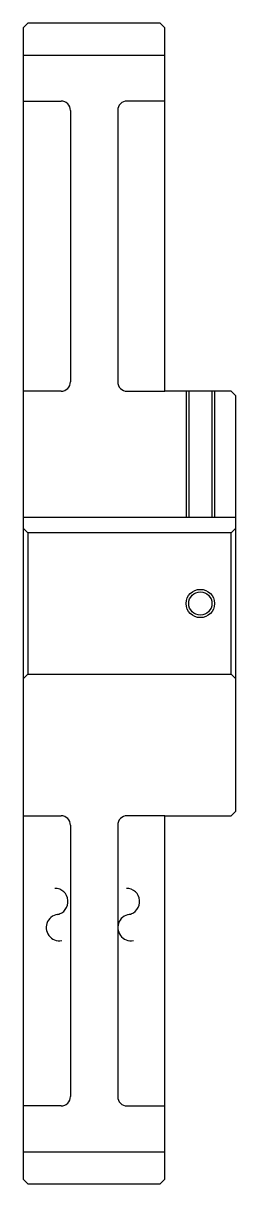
# Model space of a CAD drawing. Header units: metres. Extents: x 190 to 696, y 111 to 532.
# Drawn here: x 189.6 to 234.6, y 111.1 to 357.1 of the extents above; entities outside this region: 2.
import ezdxf

# ---------------------------------------------------------------- set-up
doc = ezdxf.new("R2010")
doc.units = ezdxf.units.M

msp = doc.modelspace()

# ---------------------------------------------------------------- linework, layer by layer
at = {"color": 4}
for p, q in [((189.574463, 350.345764), (219.574463, 350.345764)), ((189.574463, 340.595764), (197.574463, 340.595764)), ((219.574463, 340.595764), (211.574463, 340.595764)), ((199.574463, 338.595764), (199.574463, 281.095764)), ((209.574463, 338.595764), (209.574463, 281.095764)), ((197.574463, 279.095764), (189.574463, 279.095764)), ((211.574463, 279.095764), (219.574463, 279.095764)), ((189.574463, 252.395752), (234.574463, 252.395752)), ((234.574463, 250.095749), (233.574463, 249.095749)), ((189.574463, 218.095749), (190.574463, 219.095749)), ((234.574463, 218.095749), (233.574463, 219.095749)), ((189.574463, 189.095749), (197.574463, 189.095749)), ((199.574463, 187.095749), (199.574463, 129.595749)), ((209.574463, 187.095749), (209.574463, 129.595749)), ((219.574463, 189.095749), (211.574463, 189.095749)), ((197.574463, 127.595749), (189.574463, 127.595749)), ((211.574463, 127.595749), (219.574463, 127.595749)), ((189.574463, 117.845749), (219.574463, 117.845749))]:
    msp.add_line(p, q, dxfattribs=at)
for points in [[(219.574463, 356.095764), (218.574463, 357.095764), (190.574463, 357.095764), (189.574463, 356.095764), (189.574463, 218.095749)], [(189.574463, 218.095749), (189.574463, 112.095749), (190.574463, 111.095749), (218.574463, 111.095749), (219.574463, 112.095749), (219.574463, 189.095749), (233.574463, 189.095749), (234.574463, 190.095749), (234.574463, 278.095764), (233.574463, 279.095764), (219.574463, 279.095764), (219.574463, 356.095764)], [(224.074463, 279.095764), (224.074463, 252.395752)], [(224.614471, 279.095764), (224.614471, 252.395752)], [(229.534454, 279.095764), (229.534454, 252.395752)], [(230.074463, 279.095764), (230.074463, 252.395752)], [(189.574463, 250.095749), (190.574463, 249.095749), (190.574463, 219.095749), (233.574463, 219.095749), (233.574463, 249.095749), (190.574463, 249.095749)]]:
    msp.add_lwpolyline(points, dxfattribs=at)
at = {"color": 7}
msp.add_circle((227.074463, 234.095749), 3, dxfattribs=at)
at = {"color": 4}
msp.add_circle((227.074463, 234.095749), 2.46, dxfattribs=at)
at = {"color": 7}
for centre, radius, start, end in [((671.337769, 523.40387), 8.401596, 10, 180), ((687.885681, 526.321716), 8.401596, 180, 10), ((196.258896, 170.920212), 2.800532, 280, 90), ((211.429108, 170.920212), 2.800532, 280, 90), ((197.231522, 165.404236), 2.800532, 90, 280), ((212.401733, 165.404236), 2.800532, 90, 280)]:
    msp.add_arc(centre, radius, start, end, dxfattribs=at)
at = {"color": 4}
for centre, start, end in [((197.574463, 338.595764), 0, 90), ((211.574463, 338.595764), 90, 180), ((197.574463, 281.095764), 270, 0), ((211.574463, 281.095764), 180, 270), ((197.574463, 187.095749), 0, 90), ((211.574463, 187.095749), 90, 180), ((197.574463, 129.595749), 270, 0), ((211.574463, 129.595749), 180, 270)]:
    msp.add_arc(centre, 2, start, end, dxfattribs=at)

doc.saveas('drawing.dxf')
